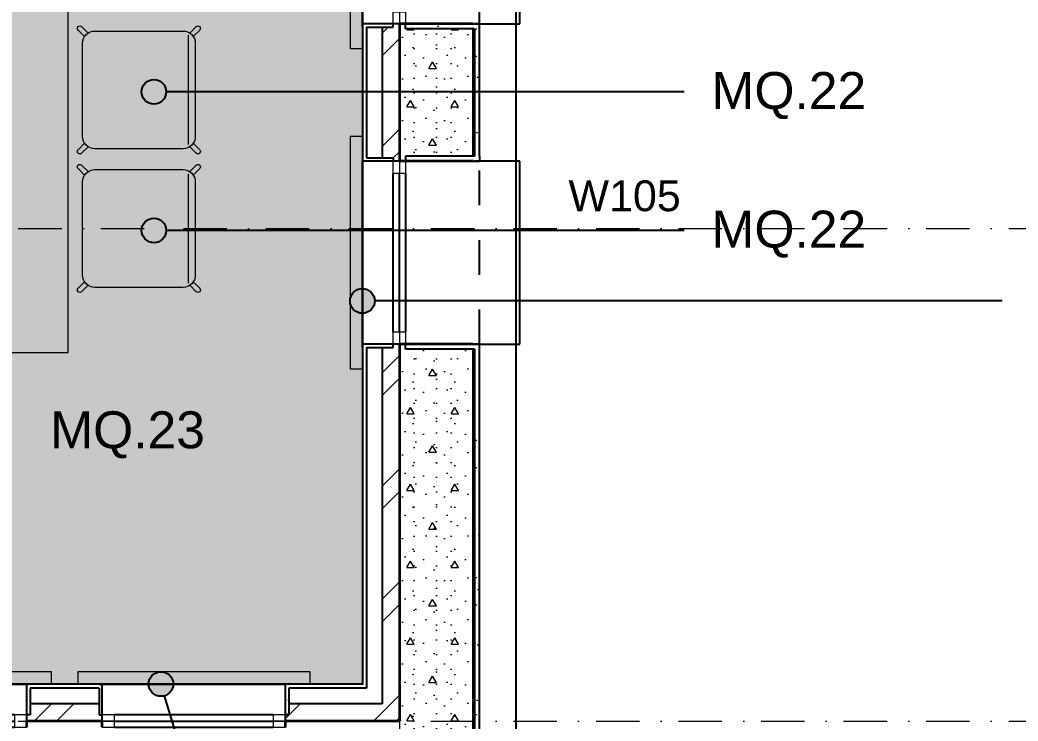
# Model space of a CAD drawing. Header units: millimetres. Extents: x -14278 to 101222, y -22378 to 34603.
# Drawn here: x 26509 to 30563, y 0 to 2847 of the extents above; entities that cross this region are included whole.
import ezdxf
from ezdxf.enums import TextEntityAlignment as Align

# ---------------------------------------------------------------- set-up
doc = ezdxf.new("R2010")
doc.units = ezdxf.units.MM
doc.header["$MEASUREMENT"] = 0
for name, pattern in [('Dashed', [282.222223, 141.111112, -141.111112]), ('Dot & Dashed', [335.138881, 176.388884, -88.194442, 0, -70.555556]), ('Hidden Line', [195.611112, 141.111112, -54.5]), ('Wipeout_Contour', [1000, 0, -1000])]:
    doc.linetypes.add(name, pattern=pattern)
for name, color, linetype in [('A-Zz_20_10_90-T_TextFFEInternal', 7, 'Continuous'), ('A-Zz_20_10_90-T_TextWindow', 7, 'Continuous'), ('NewA-Ee_25_10-M_WallsExternal', 7, 'Continuous'), ('NewA-Ee_30_40-M_Floors', 7, 'Continuous'), ('NewA-Ee_30_60-M_Pavements', 7, 'Continuous'), ('NewA-Ee_40_20-M_GeneralFFAndEInternalFixed', 7, 'Continuous'), ('NewA-Ee_40_20-M_GeneralFFAndEInternalMovable', 7, 'Continuous'), ('NewA-SL-M_SpacesExternal', 7, 'Continuous'), ('NewA-SL-M_SpacesInternal', 7, 'Continuous'), ('NewA-Ss_30_25-M_CeilingAndSoffitSystems', 7, 'Continuous'), ('NewA-Zz_20_10_90-T_TextFFEInternal', 7, 'Continuous'), ('NewA-Zz_35_40_80-M_GridStructural', 7, 'Continuous'), ('NewA-Zz_50_10_70-P_BoundarySiteRed', 7, 'Continuous'), ('NewA-Zz_50_90_00-M_GrossInternal', 7, 'Continuous')]:
    doc.layers.add(name, color=color, linetype=linetype)
doc.styles.add('GENERATED_STYLE_1', font='')
doc.styles.get('GENERATED_STYLE_1').set_extended_font_data('Arial')
pattern_1 = [(0, (0, 0), (0, 86.60254), [0, -50]), (0, (25, 43.3), (0, 86.60254), [0, -50])]
pattern_2 = [(45, (0, 0), (-229.8097, 229.8097), []), (45, (-45.96, 45.96), (-229.8097, 229.8097), [])]
pattern_3 = [(0, (0, 0), (0, 311.769), [30, -150]), (0, (90, 155.9), (0, 311.769), [30, -150]), (60, (0, 0), (-270, 155.8846), [30, -150]), (60, (180, 0), (-270, 155.8846), [30, -150]), (120, (30, 0), (270, 155.8846), [30, -150]), (120, (210, 0), (270, 155.8846), [30, -150]), (0, (0, 30), (0, 60), [0, -60, 0, -90]), (45, (30, 30), (-42.42641, 42.42641), [0, -45, 0, -75])]
pattern_4 = [(45, (0, 175), (-55.68466, 55.68466), [0, -52.5, 0, -78.75]), (110, (175, 175), (74.0008, 26.93409), [0, -38.5, 0, -66.5])]

# ---------------------------------------------------------------- blocks, each defined once
blk = doc.blocks.new('Beam_1_1', base_point=(28050, 0))
at = {"layer": 'NewA-Ee_25_10-M_WallsExternal', "color": 6, "linetype": 'Hidden Line', "lineweight": 13}
for p, q in [((28050, 6225.1), (28050, 0)), ((28050, 0), (8350, 0))]:
    blk.add_line(p, q, dxfattribs=at)
at = {"layer": 'NewA-Ee_25_10-M_WallsExternal', "color": 251, "linetype": 'Dot & Dashed', "lineweight": 13}
blk.add_line((28050, 0), (8350, 0), dxfattribs=at)
blk = doc.blocks.new('RECREATION_DINING ROOM_118_18_1', base_point=(18506.4, 5622.1))
at = {"layer": 'NewA-SL-M_SpacesInternal', "color": 253, "linetype": 'Continuous', "lineweight": 13}
for p, q in [((27899.7, 150.3), (27899.7, 6550.3)), ((16200, 150.3), (27899.7, 150.3))]:
    blk.add_line(p, q, dxfattribs=at)
at = {"layer": 'NewA-SL-M_SpacesInternal', "color": 5, "lineweight": 70, "style": 'GENERATED_STYLE_1'}
for tag, height, p in [('ROOM_NAME', 200, (18317.3, 5349.3)), ('ROOM_NUMBER', 150, (18317.3, 5046.4)), ('adj_text', 150, (18317.3, 4810.7))]:
    blk.add_attdef(tag, text='', height=height, dxfattribs=at).set_placement(p, align=Align.TOP_CENTER)
blk = doc.blocks.new('BUILDING SITE_Site_28_1', base_point=(-3334.4, -767))
at = {"layer": 'NewA-SL-M_SpacesExternal', "color": 253, "linetype": 'Continuous', "lineweight": 13}
blk.add_line((28524.7, 6075.3), (28524.7, -6942.3), dxfattribs=at)
at = {"layer": 'NewA-SL-M_SpacesExternal', "color": 5, "lineweight": 70, "style": 'GENERATED_STYLE_1'}
for tag, height, p in [('ROOM_NAME', 200, (-3334.4, -459.1)), ('ROOM_NUMBER', 150, (-3334.4, -762)), ('adj_text', 150, (-3334.4, -997.7))]:
    blk.add_attdef(tag, text='', height=height, dxfattribs=at).set_placement(p, align=Align.TOP_CENTER)
blk = doc.blocks.new('Mesh_1_1', base_point=(14339.9, 34603))
at = {"layer": 'NewA-Ee_30_60-M_Pavements', "color": 254, "linetype": 'Continuous', "lineweight": 13, "flags": 128}
blk.add_lwpolyline([(14339.9, 34603, -0.414214), (42830.6, 6112.3, -0.414214), (14339.9, -22378.4, -0.414214), (-14150.7, 6112.3, -0.414214)], format="xyb", close=True, dxfattribs=at)
blk.add_lwpolyline([(-474.7, 15724.7), (35324.7, 15724.7), (35324.7, 6075.3), (28524.7, 6075.3), (28524.7, -474.7), (7900.2, -474.7), (7900.2, 2666.8), (6124.7, 2666.8), (6124.7, 1525.3), (1425.3, 1525.3), (1425.3, 6075.3), (-474.7, 6075.3)], close=True, dxfattribs=at)
blk = doc.blocks.new('Slab_4_1', base_point=(11328, 15324.9))
at = {"layer": 'NewA-Ee_30_40-M_Floors', "linetype": 'Continuous', "lineweight": 13}
blk.add_hatch(color=254, dxfattribs=at).paths.add_polyline_path([(11328, 15324.9), (11328, 15099.7), (150.3, 15099.7), (150.3, 9350.5), (-124.9, 9350.5), (-124.9, 8300.5), (150.3, 8300.5), (150.3, 6700.3), (2050.3, 6700.3), (2050.3, 2150.3), (5499.7, 2150.3), (5499.7, 3091.8), (6214.3, 3091.8), (6214.3, 2766.8), (7714.3, 2766.8), (7714.3, 3091.8), (8455.6, 3091.8), (8500.3, 150.3), (16363.1, 150.3), (16363.1, -124.9), (17413.1, -124.9), (17413.1, 150.3), (27899.7, 150.3), (27899.7, 6700.3), (34699.7, 6700.3), (34699.7, 15099.7), (34639.4, 15099.7), (34639.4, 15324.9), (32809.4, 15324.9), (32809.4, 15099.7), (13158, 15099.7), (13158, 15324.9)])
at = {"layer": 'NewA-Ee_30_40-M_Floors', "color": 6, "linetype": 'Continuous', "lineweight": 13, "flags": 128}
blk.add_lwpolyline([(13158, 15099.7), (32809.4, 15099.7), (32809.4, 15324.9), (34639.4, 15324.9), (34639.4, 15099.7), (34699.7, 15099.7), (34699.7, 6700.3), (27899.7, 6700.3), (27899.7, 150.3), (17413.1, 150.3)], dxfattribs=at)
blk = doc.blocks.new('Slab_6_1', base_point=(17273.6, 6550.3))
at = {"layer": 'NewA-Ss_30_25-M_CeilingAndSoffitSystems', "linetype": 'Continuous', "lineweight": 0}
blk.add_hatch(color=255, dxfattribs=at).paths.add_polyline_path([(17273.6, 6550.3), (15249.9, 6550.3), (15249.9, 150.3), (27899.7, 150.3), (27899.7, 6550), (25956, 6550), (25956, 6144.1), (17273.6, 6144.1)])
at = {"layer": 'NewA-Ss_30_25-M_CeilingAndSoffitSystems', "color": 6, "linetype": 'Continuous', "lineweight": 13, "flags": 128}
blk.add_lwpolyline([(17273.6, 6550.3), (17273.6, 6144.1), (25956, 6144.1), (25956, 6550), (27899.7, 6550), (27899.7, 150.3), (15249.9, 150.3), (15249.9, 6550.3)], close=True, dxfattribs=at)
blk = doc.blocks.new('Window 19')
at = {"layer": 'NewA-Ee_25_10-M_WallsExternal', "linetype": 'Continuous'}
for p, q in [((-372, 125.2), (372, 125.2)), ((-372, -25.1), (-372, 0)), ((-322, 0), (322, 0)), ((372, -25.1), (372, 0)), ((-322, -25), (322, -25)), ((322, -50), (-322, -50)), ((-372, -350), (-372, -515)), ((372, -515), (372, -350)), ((-372, -515), (372, -515))]:
    blk.add_line(p, q, dxfattribs=at)
at = {"layer": 'NewA-Ee_25_10-M_WallsExternal', "color": 24, "linetype": 'Continuous', "lineweight": 13}
for p, q in [((-372, 0), (-322, 0)), ((-322, 0), (-322, -50)), ((322, -50), (322, 0)), ((322, 0), (372, 0)), ((-322, -50), (-372, -50)), ((372, -50), (322, -50))]:
    blk.add_line(p, q, dxfattribs=at)
at = {"layer": 'NewA-Ee_25_10-M_WallsExternal', "color": 92, "linetype": 'Continuous', "lineweight": 35}
for p, q in [((-372, -50), (-372, -25.1)), ((372, -50), (372, -25.1))]:
    blk.add_line(p, q, dxfattribs=at)
at = {"layer": 'NewA-Ee_25_10-M_WallsExternal', "linetype": 'Dashed'}
blk.add_line((-372, -350), (372, -350), dxfattribs=at)
blk = doc.blocks.new('Wall_6_1', base_point=(28050, 6550))
at = {"layer": 'NewA-Ee_25_10-M_WallsExternal', "linetype": 'Continuous', "lineweight": 13}
h = blk.add_hatch(dxfattribs=at)
h.set_pattern_fill('Plaster_0001', color=6, style=0, pattern_type=2)
h.set_pattern_definition(pattern_1)
h.paths.add_polyline_path([(27899.7, 2817.3), (28024.9, 2817.3), (28024.9, 2830.3), (27899.7, 2830.3)])
h = blk.add_hatch(dxfattribs=at)
h.set_pattern_fill('Plaster_0001', color=6, style=0, pattern_type=2)
h.set_pattern_definition(pattern_1)
h.paths.add_polyline_path([(27899.7, 2286.8), (27916.1, 2286.8), (27916.1, 2817.3), (27899.7, 2817.3)])
h = blk.add_hatch(dxfattribs=at)
h.set_pattern_fill('Insulation_0001', color=6, style=0, pattern_type=2)
h.set_pattern_definition(pattern_2)
h.paths.add_polyline_path([(28024.9, 2817.3), (27979.6, 2817.3), (27979.6, 2286.8), (28024.9, 2286.8), (28024.9, 2273.8), (28050, 2273.8), (28050, 2830.3), (28024.9, 2830.3)])
h = blk.add_hatch(dxfattribs=at)
h.set_pattern_fill('Structural_Concrete_0001', color=6, style=0, pattern_type=2)
h.set_pattern_definition(pattern_3)
h.paths.add_polyline_path([(28074.9, 2830.3), (28050, 2830.3), (28050, 2273.8), (28074.9, 2273.8), (28074.9, 2293.9), (28350, 2293.9), (28350, 2810.2), (28074.9, 2810.2)])
h = blk.add_hatch(dxfattribs=at)
h.set_pattern_fill('Plaster_0001', color=6, style=0, pattern_type=2)
h.set_pattern_definition(pattern_1)
h.paths.add_polyline_path([(27899.7, 2286.8), (27899.7, 2273.8), (28024.9, 2273.8), (28024.9, 2286.8)])
h = blk.add_hatch(dxfattribs=at)
h.set_pattern_fill('Plaster_0001', color=6, style=0, pattern_type=2)
h.set_pattern_definition(pattern_1)
h.paths.add_polyline_path([(27899.7, 1516.8), (28024.9, 1516.8), (28024.9, 1529.8), (27899.7, 1529.8)])
h = blk.add_hatch(dxfattribs=at)
h.set_pattern_fill('Plaster_0001', color=6, style=0, pattern_type=2)
h.set_pattern_definition(pattern_1)
h.paths.add_polyline_path([(27899.7, 1516.8), (27899.7, 150.3), (27916.1, 133.9), (27916.1, 1516.8)])
h = blk.add_hatch(dxfattribs=at)
h.set_pattern_fill('Insulation_0001', color=6, style=0, pattern_type=2)
h.set_pattern_definition(pattern_2)
h.paths.add_polyline_path([(27979.6, 70.4), (28050, 0), (28050, 1529.8), (28024.9, 1529.8), (28024.9, 1516.8), (27979.6, 1516.8)])
h = blk.add_hatch(dxfattribs=at)
h.set_pattern_fill('Structural_Concrete_0001', color=6, style=0, pattern_type=2)
h.set_pattern_definition(pattern_3)
h.paths.add_polyline_path([(28050, 1529.8), (28050, 0), (28350, -300), (28350, 1509.7), (28074.9, 1509.7), (28074.9, 1529.8)])
at = {"layer": 'NewA-Ee_25_10-M_WallsExternal', "linetype": 'Continuous'}
for p, q in [((27899.7, 2817.3), (27899.7, 2830.3)), ((28024.9, 2830.3), (27899.7, 2830.3)), ((27916.1, 2830.3), (27899.7, 2830.3)), ((27979.6, 2830.3), (27916.1, 2830.3)), ((27916.1, 2817.3), (27916.1, 2286.8)), ((27916.1, 2817.3), (28024.9, 2817.3)), ((28024.9, 2830.3), (27979.6, 2830.3)), ((27979.6, 2817.3), (27979.6, 2286.8)), ((28024.9, 2817.3), (28024.9, 2830.3)), ((28050, 2830.3), (28024.9, 2830.3)), ((28074.9, 2810.2), (28074.9, 2830.3)), ((27899.7, 2286.8), (27899.7, 2273.8)), ((28024.9, 2273.8), (27899.7, 2273.8)), ((27916.1, 2273.8), (27899.7, 2273.8)), ((27916.1, 2286.8), (28024.9, 2286.8)), ((27979.6, 2273.8), (27916.1, 2273.8)), ((28024.9, 2273.8), (27979.6, 2273.8)), ((28024.9, 2286.8), (28024.9, 2273.8)), ((28050, 2273.8), (28024.9, 2273.8)), ((28074.9, 2293.9), (28074.9, 2273.8)), ((27899.7, 1516.8), (27899.7, 1529.8)), ((28024.9, 1529.8), (27899.7, 1529.8)), ((27916.1, 1529.8), (27899.7, 1529.8)), ((27979.6, 1529.8), (27916.1, 1529.8)), ((27916.1, 1516.8), (27916.1, 133.9)), ((27916.1, 1516.8), (28024.9, 1516.8)), ((28024.9, 1529.8), (27979.6, 1529.8)), ((27979.6, 1516.8), (27979.6, 70.4)), ((28024.9, 1516.8), (28024.9, 1529.8)), ((28050, 1529.8), (28024.9, 1529.8)), ((28074.9, 1509.7), (28074.9, 1529.8))]:
    blk.add_line(p, q, dxfattribs=at)
at = {"layer": 'NewA-Ee_25_10-M_WallsExternal', "color": 92, "linetype": 'Continuous', "lineweight": 35}
for p, q in [((28050, 2830.3), (28050, 2273.8)), ((28074.9, 2830.3), (28050, 2830.3)), ((28350, 2830.3), (28074.9, 2830.3)), ((28350, 2810.2), (28350, 2293.9)), ((28074.9, 2273.8), (28050, 2273.8)), ((28350, 2273.8), (28074.9, 2273.8)), ((28050, 1529.8), (28050, 0)), ((28074.9, 1529.8), (28050, 1529.8)), ((28350, 1529.8), (28074.9, 1529.8)), ((28350, 1509.7), (28350, -300))]:
    blk.add_line(p, q, dxfattribs=at)
at = {"layer": 'NewA-Ee_25_10-M_WallsExternal', "linetype": 'Continuous', "flags": 128}
for points in [[(27899.7, 2817.3), (27899.7, 2286.8)], [(27899.7, 1516.8), (27899.7, 150.3)]]:
    blk.add_lwpolyline(points, dxfattribs=at)
at = {"color": 254, "linetype": 'Wipeout_Contour', "lineweight": 0, "ltscale": 115119.580203}
blk.add_wipeout([(28524.7, -474.7), (28524.7, 6075.3), (28374.9, 6225.1), (28374.9, -324.9)], dxfattribs=at).dxf.layer = 'NewA-Ee_25_10-M_WallsExternal'
at = {"layer": 'NewA-Ee_25_10-M_WallsExternal', "linetype": 'Continuous', "lineweight": 13}
h = blk.add_hatch(dxfattribs=at)
h.set_pattern_fill('Render_0001', color=6, style=0, pattern_type=2)
h.set_pattern_definition(pattern_4)
h.paths.add_polyline_path([(28374.9, 2810.2), (28374.9, 2830.3), (28074.9, 2830.3), (28074.9, 2810.2)])
h = blk.add_hatch(dxfattribs=at)
h.set_pattern_fill('Render_0001', color=6, style=0, pattern_type=2)
h.set_pattern_definition(pattern_4)
h.paths.add_polyline_path([(28354.8, 2293.9), (28374.9, 2293.9), (28374.9, 2810.2), (28354.8, 2810.2)])
h = blk.add_hatch(dxfattribs=at)
h.set_pattern_fill('Render_0001', color=6, style=0, pattern_type=2)
h.set_pattern_definition(pattern_4)
h.paths.add_polyline_path([(28374.9, 2293.9), (28074.9, 2293.9), (28074.9, 2273.8), (28374.9, 2273.8)])
h = blk.add_hatch(dxfattribs=at)
h.set_pattern_fill('Render_0001', color=6, style=0, pattern_type=2)
h.set_pattern_definition(pattern_4)
h.paths.add_polyline_path([(28374.9, 1509.7), (28374.9, 1529.8), (28074.9, 1529.8), (28074.9, 1509.7)])
h = blk.add_hatch(dxfattribs=at)
h.set_pattern_fill('Render_0001', color=6, style=0, pattern_type=2)
h.set_pattern_definition(pattern_4)
h.paths.add_polyline_path([(28354.8, 1509.7), (28354.8, -304.8), (28374.9, -324.9), (28374.9, 1509.7)])
at = {"layer": 'NewA-Ee_25_10-M_WallsExternal', "linetype": 'Continuous'}
for p, q in [((28074.9, 2830.3), (28374.9, 2830.3)), ((28354.8, 2810.2), (28074.9, 2810.2)), ((28374.9, 2830.3), (28354.8, 2830.3)), ((28354.8, 2810.2), (28354.8, 2293.9)), ((28374.9, 2810.2), (28374.9, 2830.3)), ((28374.9, 2293.9), (28374.9, 2810.2)), ((28354.8, 2293.9), (28074.9, 2293.9)), ((28074.9, 2273.8), (28374.9, 2273.8)), ((28374.9, 2273.8), (28354.8, 2273.8)), ((28374.9, 2293.9), (28374.9, 2273.8)), ((28074.9, 1529.8), (28374.9, 1529.8)), ((28354.8, 1509.7), (28074.9, 1509.7)), ((28374.9, 1529.8), (28354.8, 1529.8)), ((28354.8, 1509.7), (28354.8, -304.8)), ((28374.9, 1509.7), (28374.9, 1529.8)), ((28374.9, -324.9), (28374.9, 1509.7))]:
    blk.add_line(p, q, dxfattribs=at)
at = {"layer": 'NewA-Ee_25_10-M_WallsExternal', "linetype": 'Continuous', "flags": 128}
blk.add_lwpolyline([(28524.7, -474.7), (28524.7, 6075.3)], dxfattribs=at)
at = {"layer": 'NewA-Ee_25_10-M_WallsExternal', "linetype": 'Continuous', "zscale": 1000, "rotation": 90}
for p in [(28024.9, 3202.3), (28024.9, 1901.8)]:
    blk.add_blockref('Window 19', p, dxfattribs=at)
blk = doc.blocks.new('Window 19_2')
at = {"layer": 'NewA-Ee_25_10-M_WallsExternal', "linetype": 'Continuous'}
for p, q in [((-372, 300), (-372, 465)), ((-372, 465), (372, 465)), ((372, 465), (372, 300)), ((-322, 0), (322, 0)), ((-372, -24.9), (-372, -50)), ((-322, -25), (322, -25)), ((372, -24.9), (372, -50)), ((322, -50), (-322, -50)), ((-372, -175.2), (372, -175.2))]:
    blk.add_line(p, q, dxfattribs=at)
at = {"layer": 'NewA-Ee_25_10-M_WallsExternal', "linetype": 'Dashed'}
blk.add_line((-372, 300), (372, 300), dxfattribs=at)
at = {"layer": 'NewA-Ee_25_10-M_WallsExternal', "color": 24, "linetype": 'Continuous', "lineweight": 13}
for p, q in [((-372, 0), (-322, 0)), ((-322, 0), (-322, -50)), ((322, -50), (322, 0)), ((322, 0), (372, 0)), ((-322, -50), (-372, -50)), ((372, -50), (322, -50))]:
    blk.add_line(p, q, dxfattribs=at)
at = {"layer": 'NewA-Ee_25_10-M_WallsExternal', "color": 92, "linetype": 'Continuous', "lineweight": 35}
for p, q in [((-372, 0), (-372, -24.9)), ((372, 0), (372, -24.9))]:
    blk.add_line(p, q, dxfattribs=at)
blk = doc.blocks.new('Wall_9_1', base_point=(28050, 0))
at = {"layer": 'NewA-Ee_25_10-M_WallsExternal', "linetype": 'Continuous', "lineweight": 13}
h = blk.add_hatch(dxfattribs=at)
h.set_pattern_fill('Plaster_0001', color=6, style=0, pattern_type=2)
h.set_pattern_definition(pattern_1)
h.paths.add_polyline_path([(26549.9, 150.3), (26536.9, 150.3), (26536.9, 25.1), (26549.9, 25.1)])
h = blk.add_hatch(dxfattribs=at)
h.set_pattern_fill('Plaster_0001', color=6, style=0, pattern_type=2)
h.set_pattern_definition(pattern_1)
h.paths.add_polyline_path([(26549.9, 133.9), (26830.5, 133.9), (26830.5, 150.3), (26549.9, 150.3)])
h = blk.add_hatch(dxfattribs=at)
h.set_pattern_fill('Plaster_0001', color=6, style=0, pattern_type=2)
h.set_pattern_definition(pattern_1)
h.paths.add_polyline_path([(26830.5, 150.3), (26830.5, 25.1), (26843.5, 25.1), (26843.5, 150.3)])
h = blk.add_hatch(dxfattribs=at)
h.set_pattern_fill('Plaster_0001', color=6, style=0, pattern_type=2)
h.set_pattern_definition(pattern_1)
h.paths.add_polyline_path([(27600.5, 150.3), (27587.5, 150.3), (27587.5, 25.1), (27600.5, 25.1)])
h = blk.add_hatch(dxfattribs=at)
h.set_pattern_fill('Plaster_0001', color=6, style=0, pattern_type=2)
h.set_pattern_definition(pattern_1)
h.paths.add_polyline_path([(27600.5, 133.9), (27916.1, 133.9), (27899.7, 150.3), (27600.5, 150.3)])
h = blk.add_hatch(dxfattribs=at)
h.set_pattern_fill('Insulation_0001', color=6, style=0, pattern_type=2)
h.set_pattern_definition(pattern_2)
h.paths.add_polyline_path([(26549.9, 25.1), (26536.9, 25.1), (26536.9, 0), (26843.5, 0), (26843.5, 25.1), (26830.5, 25.1), (26830.5, 70.4), (26549.9, 70.4)])
h = blk.add_hatch(dxfattribs=at)
h.set_pattern_fill('Insulation_0001', color=6, style=0, pattern_type=2)
h.set_pattern_definition(pattern_2)
h.paths.add_polyline_path([(27587.5, 25.1), (27587.5, 0), (28050, 0), (27979.6, 70.4), (27600.5, 70.4), (27600.5, 25.1)])
at = {"layer": 'NewA-Ee_25_10-M_WallsExternal', "linetype": 'Continuous'}
for p, q in [((26549.9, 150.3), (26536.9, 150.3)), ((26536.9, 25.1), (26536.9, 150.3)), ((26536.9, 133.9), (26536.9, 150.3)), ((26536.9, 70.4), (26536.9, 133.9)), ((26830.5, 133.9), (26549.9, 133.9)), ((26549.9, 133.9), (26549.9, 25.1)), ((26830.5, 150.3), (26843.5, 150.3)), ((26830.5, 133.9), (26830.5, 25.1)), ((26843.5, 25.1), (26843.5, 150.3)), ((26843.5, 133.9), (26843.5, 150.3)), ((26843.5, 70.4), (26843.5, 133.9)), ((27600.5, 150.3), (27587.5, 150.3)), ((27587.5, 25.1), (27587.5, 150.3)), ((27587.5, 133.9), (27587.5, 150.3)), ((27587.5, 70.4), (27587.5, 133.9)), ((27916.1, 133.9), (27600.5, 133.9)), ((27600.5, 133.9), (27600.5, 25.1)), ((26536.9, 25.1), (26536.9, 70.4)), ((26830.5, 70.4), (26549.9, 70.4)), ((26843.5, 25.1), (26843.5, 70.4)), ((27587.5, 25.1), (27587.5, 70.4)), ((27979.6, 70.4), (27600.5, 70.4)), ((26549.9, 25.1), (26536.9, 25.1)), ((26536.9, 0), (26536.9, 25.1)), ((26830.5, 25.1), (26843.5, 25.1)), ((26843.5, 0), (26843.5, 25.1)), ((27600.5, 25.1), (27587.5, 25.1)), ((27587.5, 0), (27587.5, 25.1))]:
    blk.add_line(p, q, dxfattribs=at)
at = {"layer": 'NewA-Ee_25_10-M_WallsExternal', "color": 92, "linetype": 'Continuous', "lineweight": 35}
for p, q in [((26536.9, -24.9), (26536.9, 0)), ((26843.5, -24.9), (26843.5, 0)), ((28050, 0), (27587.5, 0)), ((27587.5, -24.9), (27587.5, 0)), ((26843.5, 0), (26536.9, 0))]:
    blk.add_line(p, q, dxfattribs=at)
at = {"layer": 'NewA-Ee_25_10-M_WallsExternal', "linetype": 'Continuous', "flags": 128}
for points in [[(26830.5, 150.3), (26549.9, 150.3)], [(27899.7, 150.3), (27600.5, 150.3)]]:
    blk.add_lwpolyline(points, dxfattribs=at)
at = {"layer": 'NewA-Ee_25_10-M_WallsExternal', "linetype": 'Continuous', "xscale": -1, "zscale": 1000, "rotation": 180}
for p in [(26164.9, -24.9), (27215.5, -24.9)]:
    blk.add_blockref('Window 19_2', p, dxfattribs=at)
blk = doc.blocks.new('Standard grid marker')
at = {"layer": 'NewA-Zz_35_40_80-M_GridStructural', "color": 6, "linetype": 'Dot & Dashed', "lineweight": 13}
blk.add_line((1000, 0), (18130.8, 0), dxfattribs=at)
at = {"layer": 'NewA-Zz_35_40_80-M_GridStructural', "style": 'GENERATED_STYLE_1'}
blk.add_attdef('AC_MarkerText_1', text='', height=250, rotation=90, dxfattribs=at).set_placement((-250, 14.3), align=Align.MIDDLE_CENTER)
blk = doc.blocks.new('Standard grid marker_2')
at = {"layer": 'NewA-Zz_35_40_80-M_GridStructural', "color": 6, "linetype": 'Dot & Dashed', "lineweight": 13}
blk.add_line((1000, 0), (40175.6, 0), dxfattribs=at)
at = {"layer": 'NewA-Zz_35_40_80-M_GridStructural', "style": 'GENERATED_STYLE_1'}
blk.add_attdef('AC_MarkerText_1', text='', height=250, dxfattribs=at).set_placement((41425.6, 14.3), align=Align.MIDDLE_CENTER)
blk = doc.blocks.new('Dining Table 04 19')
at = {"layer": 'NewA-Ee_40_20-M_GeneralFFAndEInternalMovable', "color": 255, "linetype": 'Continuous', "lineweight": 13}
for p, q in [((2622, 1058.8625), (-680, 1058.8625)), ((-680, 1058.8625), (-680, 0)), ((2622, 0), (2622, 1058.8625)), ((-680, 0), (2622, 0))]:
    blk.add_line(p, q, dxfattribs=at)
at = {"layer": 'NewA-Ee_40_20-M_GeneralFFAndEInternalMovable', "color": 1, "linetype": 'Continuous', "lineweight": 18}
for p, q in [((2622, 1058.8625), (-680, 1058.8625)), ((-680, 1058.8625), (-680, 0)), ((2622, 0), (2622, 1058.8625)), ((-680, 0), (2622, 0))]:
    blk.add_line(p, q, dxfattribs=at)
blk = doc.blocks.new('Chair 05 19')
at = {"layer": 'NewA-Ee_40_20-M_GeneralFFAndEInternalMovable', "color": 1, "linetype": 'Continuous', "lineweight": 18}
for p, q in [((17.1, 497.1), (43.4, 470.7)), ((476.6, 470.7), (502.9, 497.1)), ((29.3, 456.6), (2.9, 482.9)), ((38.5, 451.5), (481.5, 451.5)), ((449, 479), (71, 479)), ((517.1, 482.9), (490.7, 456.6)), ((21, 429), (21, 71)), ((499, 71), (499, 429)), ((29.3, 43.4), (2.9, 17.1)), ((517.1, 17.1), (490.7, 43.4)), ((17.1, 2.9), (43.4, 29.3)), ((71, 21), (449, 21)), ((476.6, 29.3), (502.9, 2.9))]:
    blk.add_line(p, q, dxfattribs=at)
for centre, radius, start, end in [((10, 490), 10, 45, 225), ((510, 490), 10, 315, 135), ((71, 429), 50, 90, 180), ((71, 429), 50, 123.463, 146.537), ((449, 429), 50, 0, 90), ((449, 429), 50, 33.463, 56.537), ((71, 71), 50, 180, 270), ((71, 71), 50, 213.463, 236.537), ((449, 71), 50, 270, 0), ((449, 71), 50, 303.463, 326.537), ((10, 10), 10, 135, 315), ((510, 10), 10, 225, 45)]:
    blk.add_arc(centre, radius, start, end, dxfattribs=at)
blk = doc.blocks.new('Venetian Blind 19_2')
at = {"layer": 'NewA-Ee_40_20-M_GeneralFFAndEInternalFixed', "color": 1, "linetype": 'Continuous', "lineweight": 18}
for p, q in [((944, 50), (0, 50)), ((0, 50), (0, 0)), ((944, 0), (944, 50)), ((0, 0), (944, 0))]:
    blk.add_line(p, q, dxfattribs=at)
blk = doc.blocks.new('Line_46_1', base_point=(29206.8, 2554.8))
at = {"layer": 'NewA-Zz_20_10_90-T_TextFFEInternal', "linetype": 'Continuous'}
blk.add_hatch(color=256, dxfattribs=at).paths.add_polyline_path([(27103.1, 2554.8), (27099.3, 2573.9), (27088.4, 2590.1), (27072.2, 2601), (27053.1, 2604.8), (27033.9, 2601), (27017.7, 2590.1), (27006.9, 2573.9), (27003.1, 2554.8), (27006.9, 2535.6), (27017.7, 2519.4), (27033.9, 2508.6), (27053.1, 2504.8), (27072.2, 2508.6), (27088.4, 2519.4), (27099.3, 2535.6)])
blk.add_line((29206.8, 2554.8), (27103.1, 2554.8), dxfattribs=at)
blk.add_circle((27053.1, 2554.8), 50, dxfattribs=at)
blk = doc.blocks.new('Line_47_1', base_point=(29206.8, 1992))
at = {"layer": 'NewA-Zz_20_10_90-T_TextFFEInternal', "linetype": 'Continuous'}
blk.add_hatch(color=256, dxfattribs=at).paths.add_polyline_path([(27103.1, 1992), (27099.3, 2011.1), (27088.4, 2027.3), (27072.2, 2038.2), (27053.1, 2042), (27033.9, 2038.2), (27017.7, 2027.3), (27006.9, 2011.1), (27003.1, 1992), (27006.9, 1972.8), (27017.7, 1956.6), (27033.9, 1945.8), (27053.1, 1942), (27072.2, 1945.8), (27088.4, 1956.6), (27099.3, 1972.8)])
blk.add_line((29206.8, 1992), (27103.1, 1992), dxfattribs=at)
blk.add_circle((27053.1, 1992), 50, dxfattribs=at)
blk = doc.blocks.new('Line_59_1', base_point=(27311.9, -613.6))
at = {"layer": 'NewA-Zz_20_10_90-T_TextFFEInternal', "linetype": 'Continuous'}
blk.add_hatch(color=256, dxfattribs=at).paths.add_polyline_path([(27131.6, 150.3), (27127.8, 169.4), (27117, 185.6), (27100.8, 196.5), (27081.6, 200.3), (27062.5, 196.5), (27046.3, 185.6), (27035.4, 169.4), (27031.6, 150.3), (27035.4, 131.2), (27046.3, 114.9), (27062.5, 104.1), (27081.6, 100.3), (27100.8, 104.1), (27117, 114.9), (27127.8, 131.2)])
blk.add_line((27311.9, -613.6), (27096.1, 102.4), dxfattribs=at)
blk.add_circle((27081.6, 150.3), 50, dxfattribs=at)
blk = doc.blocks.new('Line_60_1', base_point=(30499, 1705.6))
at = {"layer": 'NewA-Zz_20_10_90-T_TextFFEInternal', "linetype": 'Continuous'}
blk.add_hatch(color=256, dxfattribs=at).paths.add_polyline_path([(27949.7, 1705.6), (27945.9, 1724.7), (27935.1, 1740.9), (27918.8, 1751.8), (27899.7, 1755.6), (27880.6, 1751.8), (27864.4, 1740.9), (27853.5, 1724.7), (27849.7, 1705.6), (27853.5, 1686.4), (27864.4, 1670.2), (27880.6, 1659.4), (27899.7, 1655.6), (27918.8, 1659.4), (27935.1, 1670.2), (27945.9, 1686.4)])
blk.add_line((30499, 1705.6), (27949.7, 1705.6), dxfattribs=at)
blk.add_circle((27899.7, 1705.6), 50, dxfattribs=at)
blk = doc.blocks.new('Label_5_1', base_point=(28539.9, 2273.8))
at = {"layer": 'A-Zz_20_10_90-T_TextWindow', "insert": (28964.9, 2195.2), "char_height": 125, "attachment_point": 2, "style": 'GENERATED_STYLE_1'}
blk.add_mtext('\\fArial|b0|i0|c0|p34;W105\\fArial|b0|i0|c0|p34;\\fArial|b0|i0|c0|p34;\\fArial|b0|i0|c0|p34;\\fArial|b0|i0|c0|p34;\\fArial|b0|i0|c0|p34;\\fArial|b0|i0|c0|p34;\\fArial|b0|i0|c0|p34;\\fArial|b0|i0|c0|p34;\\fArial|b0|i0|c0|p34;\\fArial|b0|i0|c0|p34;\\fArial|b0|i0|c0|p34;\\fArial|b0|i0|c0|p34;\\fArial|b0|i0|c0|p34;\\fArial|b0|i0|c0|p34;\\fArial|b0|i0|c0|p34;\\fArial|b0|i0|c0|p34;\\fArial|b0|i0|c0|p34;\\fArial|b0|i0|c0|p34;\\fArial|b0|i0|c0|p34;\\fArial|b0|i0|c0|p34;\\fArial|b0|i0|c0|p34;\\fArial|b0|i0|c0|p34;\\fArial|b0|i0|c0|p34;\\fArial|b0|i0|c0|p34;\\fArial|b0|i0|c0|p34;\\fArial|b0|i0|c0|p34;\\fArial|b0|i0|c0|p34;\\fArial|b0|i0|c0|p34;\\fArial|b0|i0|c0|p34;}', dxfattribs=at)
blk = doc.blocks.new('Label_65_1', base_point=(26520.9, 1341.8))
at = {"layer": 'A-Zz_20_10_90-T_TextFFEInternal', "insert": (26945.9, 1257.5), "char_height": 150, "attachment_point": 2, "style": 'GENERATED_STYLE_1'}
blk.add_mtext('\\fArial|b0|i0|c0|p34;MQ.23\\fArial|b0|i0|c0|p34;\\fArial|b0|i0|c0|p34;\\fArial|b0|i0|c0|p34;\\fArial|b0|i0|c0|p34;\\fArial|b0|i0|c0|p34;\\fArial|b0|i0|c0|p34;\\fArial|b0|i0|c0|p34;\\fArial|b0|i0|c0|p34;\\fArial|b0|i0|c0|p34;\\fArial|b0|i0|c0|p34;\\fArial|b0|i0|c0|p34;\\fArial|b0|i0|c0|p34;\\fArial|b0|i0|c0|p34;\\fArial|b0|i0|c0|p34;\\fArial|b0|i0|c0|p34;\\fArial|b0|i0|c0|p34;\\fArial|b0|i0|c0|p34;\\fArial|b0|i0|c0|p34;\\fArial|b0|i0|c0|p34;\\fArial|b0|i0|c0|p34;\\fArial|b0|i0|c0|p34;\\fArial|b0|i0|c0|p34;\\fArial|b0|i0|c0|p34;\\fArial|b0|i0|c0|p34;\\fArial|b0|i0|c0|p34;\\fArial|b0|i0|c0|p34;\\fArial|b0|i0|c0|p34;\\fArial|b0|i0|c0|p34;\\fArial|b0|i0|c0|p34;}', dxfattribs=at)
blk = doc.blocks.new('Label_66_1', base_point=(29206.8, 2156.6))
at = {"layer": 'A-Zz_20_10_90-T_TextFFEInternal', "insert": (29631.8, 2072.3), "char_height": 150, "attachment_point": 2, "style": 'GENERATED_STYLE_1'}
blk.add_mtext('\\fArial|b0|i0|c0|p34;MQ.22\\fArial|b0|i0|c0|p34;\\fArial|b0|i0|c0|p34;\\fArial|b0|i0|c0|p34;\\fArial|b0|i0|c0|p34;\\fArial|b0|i0|c0|p34;\\fArial|b0|i0|c0|p34;\\fArial|b0|i0|c0|p34;\\fArial|b0|i0|c0|p34;\\fArial|b0|i0|c0|p34;\\fArial|b0|i0|c0|p34;\\fArial|b0|i0|c0|p34;\\fArial|b0|i0|c0|p34;\\fArial|b0|i0|c0|p34;\\fArial|b0|i0|c0|p34;\\fArial|b0|i0|c0|p34;\\fArial|b0|i0|c0|p34;\\fArial|b0|i0|c0|p34;\\fArial|b0|i0|c0|p34;\\fArial|b0|i0|c0|p34;\\fArial|b0|i0|c0|p34;\\fArial|b0|i0|c0|p34;\\fArial|b0|i0|c0|p34;\\fArial|b0|i0|c0|p34;\\fArial|b0|i0|c0|p34;\\fArial|b0|i0|c0|p34;\\fArial|b0|i0|c0|p34;\\fArial|b0|i0|c0|p34;\\fArial|b0|i0|c0|p34;\\fArial|b0|i0|c0|p34;}', dxfattribs=at)
blk = doc.blocks.new('Label_67_1', base_point=(29206.8, 2719.4))
at = {"layer": 'A-Zz_20_10_90-T_TextFFEInternal', "insert": (29631.8, 2635.1), "char_height": 150, "attachment_point": 2, "style": 'GENERATED_STYLE_1'}
blk.add_mtext('\\fArial|b0|i0|c0|p34;MQ.22\\fArial|b0|i0|c0|p34;\\fArial|b0|i0|c0|p34;\\fArial|b0|i0|c0|p34;\\fArial|b0|i0|c0|p34;\\fArial|b0|i0|c0|p34;\\fArial|b0|i0|c0|p34;\\fArial|b0|i0|c0|p34;\\fArial|b0|i0|c0|p34;\\fArial|b0|i0|c0|p34;\\fArial|b0|i0|c0|p34;\\fArial|b0|i0|c0|p34;\\fArial|b0|i0|c0|p34;\\fArial|b0|i0|c0|p34;\\fArial|b0|i0|c0|p34;\\fArial|b0|i0|c0|p34;\\fArial|b0|i0|c0|p34;\\fArial|b0|i0|c0|p34;\\fArial|b0|i0|c0|p34;\\fArial|b0|i0|c0|p34;\\fArial|b0|i0|c0|p34;\\fArial|b0|i0|c0|p34;\\fArial|b0|i0|c0|p34;\\fArial|b0|i0|c0|p34;\\fArial|b0|i0|c0|p34;\\fArial|b0|i0|c0|p34;\\fArial|b0|i0|c0|p34;\\fArial|b0|i0|c0|p34;\\fArial|b0|i0|c0|p34;\\fArial|b0|i0|c0|p34;}', dxfattribs=at)

msp = doc.modelspace()

# ---------------------------------------------------------------- hatches: boundary and pattern name
at = {"layer": 'NewA-Zz_50_90_00-M_GrossInternal', "linetype": 'Continuous', "lineweight": 140}
msp.add_hatch(color=1, dxfattribs=at).paths.add_polyline_path([(150.3, 15099.7), (34699.7, 15099.7), (34699.7, 6700.3), (27899.7, 6700.3), (27899.7, 150.3), (8500.3, 150.3), (8500.3, 3091.8), (5499.7, 3091.8), (5499.7, 2150.3), (2050.3, 2150.3), (2050.3, 6700.3), (150.3, 6700.3)])

# ---------------------------------------------------------------- linework, layer by layer
at = {"layer": 'NewA-Zz_50_90_00-M_GrossInternal', "linetype": 'Continuous', "flags": 128}
msp.add_lwpolyline([(150.3, 15099.7), (34699.7, 15099.7), (34699.7, 6700.3), (27899.7, 6700.3), (27899.7, 150.3), (8500.3, 150.3), (8500.3, 3091.8), (5499.7, 3091.8), (5499.7, 2150.3), (2050.3, 2150.3), (2050.3, 6700.3), (150.3, 6700.3)], close=True, dxfattribs=at)

# ---------------------------------------------------------------- block references
at = {"layer": 'A-Zz_20_10_90-T_TextFFEInternal', "color": 6, "linetype": 'Continuous', "lineweight": 13}
for name, p in [('Label_67_1', (29206.8, 2719.4)), ('Label_66_1', (29206.8, 2156.6)), ('Label_65_1', (26520.9, 1341.8))]:
    msp.add_blockref(name, p, dxfattribs=at)
at = {"layer": 'A-Zz_20_10_90-T_TextWindow', "color": 6, "linetype": 'Continuous', "lineweight": 13}
msp.add_blockref('Label_5_1', (28539.9, 2273.8), dxfattribs=at)
at = {"layer": 'NewA-Ee_25_10-M_WallsExternal', "color": 6, "lineweight": 13}
msp.add_blockref('Beam_1_1', (28050, 0), dxfattribs=at)
at = {"layer": 'NewA-Ee_30_40-M_Floors', "color": 6, "linetype": 'Continuous', "lineweight": 13}
msp.add_blockref('Slab_4_1', (11328, 15324.9), dxfattribs=at)
at = {"layer": 'NewA-Ee_30_60-M_Pavements', "color": 254, "lineweight": 13}
msp.add_blockref('Mesh_1_1', (14339.9, 34603), dxfattribs=at)
at = {"layer": 'NewA-Ee_40_20-M_GeneralFFAndEInternalMovable', "color": 6, "linetype": 'Continuous', "lineweight": 13, "zscale": 1000, "rotation": 270}
msp.add_blockref('Dining Table 04 19', (25646.4, 4118.8), dxfattribs=at)
at = {"layer": 'NewA-Ee_40_20-M_GeneralFFAndEInternalMovable', "color": 6, "linetype": 'Continuous', "lineweight": 13, "xscale": -1, "zscale": 1000, "rotation": 270}
for p in [(26742.2, 2302.8), (26742.2, 1740)]:
    msp.add_blockref('Chair 05 19', p, dxfattribs=at)
at = {"layer": 'NewA-SL-M_SpacesExternal', "linetype": 'Continuous'}
msp.add_blockref('BUILDING SITE_Site_28_1', (-3334.4, -767), dxfattribs=at)
at = {"layer": 'NewA-SL-M_SpacesInternal', "linetype": 'Continuous'}
msp.add_blockref('RECREATION_DINING ROOM_118_18_1', (18506.4, 5622.1), dxfattribs=at)
at = {"layer": 'NewA-Ss_30_25-M_CeilingAndSoffitSystems', "color": 6, "linetype": 'Continuous', "lineweight": 13}
msp.add_blockref('Slab_6_1', (17273.6, 6550.3), dxfattribs=at)

# ---------------------------------------------------------------- next in the draw order: block references
at = {"layer": 'NewA-Ee_25_10-M_WallsExternal', "color": 92, "lineweight": 35}
msp.add_blockref('Wall_6_1', (28050, 6550), dxfattribs=at)

# ---------------------------------------------------------------- next in the draw order: block references
msp.add_blockref('Wall_9_1', (28050, 0), dxfattribs=at)
at = {"layer": 'NewA-Ee_40_20-M_GeneralFFAndEInternalFixed', "color": 6, "linetype": 'Continuous', "lineweight": 13, "zscale": 1000, "rotation": 90}
for p in [(27899.7, 2730.3), (27899.7, 1429.8)]:
    msp.add_blockref('Venetian Blind 19_2', p, dxfattribs=at)
at = {"layer": 'NewA-Zz_20_10_90-T_TextFFEInternal', "linetype": 'Continuous'}
for name, p in [('Line_46_1', (29206.8, 2554.8)), ('Line_47_1', (29206.8, 1992)), ('Line_60_1', (30499, 1705.6))]:
    msp.add_blockref(name, p, dxfattribs=at)
at = {"layer": 'NewA-Zz_35_40_80-M_GridStructural', "color": 1, "linetype": 'Continuous', "lineweight": 18, "zscale": 1000}
msp.add_blockref('Standard grid marker_2', (-1652.3, 2000), dxfattribs=at)

# ---------------------------------------------------------------- next in the draw order: linework, layer by layer
at = {"layer": 'NewA-Zz_50_10_70-P_BoundarySiteRed', "color": 1, "linetype": 'Continuous', "lineweight": 140}
msp.add_circle((14339.9, 6112.3), 28490.7, dxfattribs=at)

# ---------------------------------------------------------------- next in the draw order: block references
at = {"layer": 'NewA-Ee_40_20-M_GeneralFFAndEInternalFixed', "color": 6, "linetype": 'Continuous', "lineweight": 13, "zscale": 1000}
for p in [(25692.9, 150.3), (26743.5, 150.3)]:
    msp.add_blockref('Venetian Blind 19_2', p, dxfattribs=at)
at = {"layer": 'NewA-Zz_20_10_90-T_TextFFEInternal', "linetype": 'Continuous'}
msp.add_blockref('Line_59_1', (27311.9, -613.6), dxfattribs=at)
at = {"layer": 'NewA-Zz_35_40_80-M_GridStructural', "color": 1, "linetype": 'Continuous', "lineweight": 18, "zscale": 1000, "rotation": 270}
msp.add_blockref('Standard grid marker', (28050, 17770.2), dxfattribs=at)
at = {"layer": 'NewA-Zz_35_40_80-M_GridStructural', "color": 1, "linetype": 'Continuous', "lineweight": 18, "zscale": 1000}
msp.add_blockref('Standard grid marker_2', (-1652.3, 0), dxfattribs=at)

doc.saveas('drawing.dxf')
